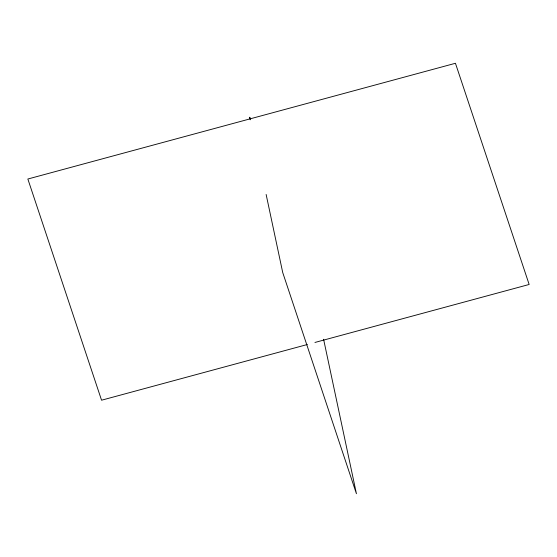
<?xml version="1.0" encoding="UTF-8"?>
<svg xmlns="http://www.w3.org/2000/svg" width="557" height="557" viewBox="0 0 557 557"><rect width="100%" height="100%" fill="white"/><g stroke="black" fill="none" stroke-linecap="round" stroke-linejoin="round"><path stroke-width="0.84" d="M307.373 344.505L101.555 400.211L27.85 179.02L455.445 63.275L529.15 284.474L314.935 342.458M250.26 118.878L249.71 117.228L250.253 119.776M323.596 339.276L356.431 493.725L282.719 272.526L266.128 194.456"/></g></svg>
